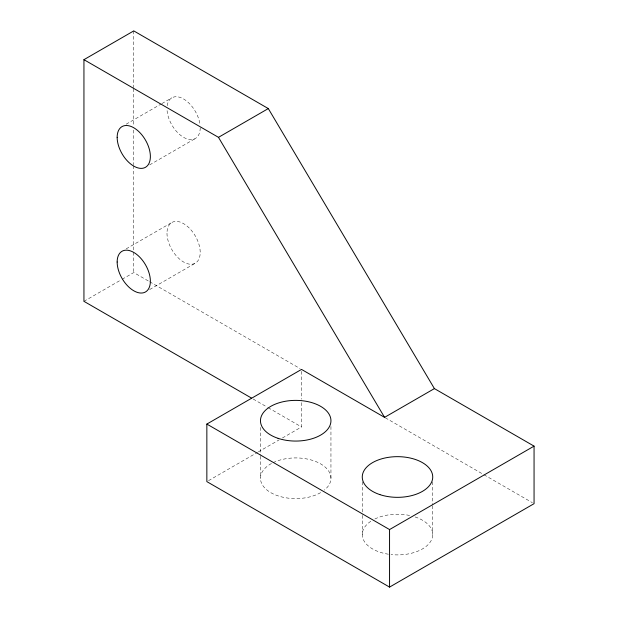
<?xml version="1.0" encoding="UTF-8"?>
<svg xmlns="http://www.w3.org/2000/svg" width="618" height="618" viewBox="0 0 618 618"><rect width="100%" height="100%" fill="white"/><g stroke="black" fill="none" stroke-linecap="round" stroke-linejoin="round"><path stroke-width="0.46" stroke-dasharray="3.09 2.32" d="M126.172 124.195L161.051 104.056M161.885 103.577L171.85 97.822M149.664 164.882L195.342 138.509M126.172 248.861L171.85 222.488M83.94 301.329L121.306 279.753M122.14 279.274L133.766 272.561L148.807 281.244M149.664 289.548L195.342 263.175M208.513 480.657L257.513 452.368M258.339 451.889L279.104 439.9M282.426 437.984L301.522 426.953L301.522 400.101M149.641 281.731L300.07 368.575M385.308 417.791L483.083 474.238M483.925 474.724L532.392 502.704M253.171 399.035L267.347 407.223M268.181 407.702L301.522 426.953M432.731 481.801L432.731 504.829M432.731 505.787L432.731 534.57M362.264 481.801L362.264 514.423M362.264 515.381L362.264 534.57M330.947 426.474L330.947 478.255M301.522 371.333L301.522 399.143M260.479 427.432L260.479 455.242M260.479 456.2L260.479 478.255M133.766 30.9L133.766 87.702M133.766 88.668L133.766 126.219M133.766 130.066L133.766 164.728M133.766 165.694L133.766 251.379M133.766 252.345L133.766 272.561M200.209 127.756A23.492 13.565 60 0 1 183.592 137.343A23.492 13.565 60 0 1 166.984 108.575M167.192 105.693A23.492 13.565 60 0 1 183.816 99.112A23.492 13.565 60 0 1 200.062 125.168M273.056 462.681A35.234 20.34 0 0 1 319.653 463.33A35.234 20.34 0 0 1 324.357 490.105M320.626 492.639A35.234 20.34 0 0 1 270.089 492.222A35.234 20.34 0 0 1 272.283 463.067M415.118 516.949A35.234 20.34 0 0 1 430.553 541.607A35.234 20.34 0 0 1 391.07 554.57M388.382 554.215A35.234 20.34 0 0 1 371.789 520.657M374.84 518.989A35.234 20.34 0 0 1 410.12 515.574M166.984 233.241A23.492 13.565 60 0 0 191.904 264.234A23.492 13.565 60 0 0 191.904 231.016A23.492 13.565 60 0 0 166.984 233.241"/><path stroke-width="0.93" d="M251.503 398.077L83.94 301.329L83.94 59.668L133.766 30.9L268.305 108.575L434.408 388.598L534.06 446.134L534.06 503.67L389.556 587.1L206.852 481.615L206.852 424.079L301.522 369.417L384.574 417.366L434.408 388.598M83.94 59.668L218.478 137.343L268.305 108.575M206.852 424.079L389.556 529.564L534.06 446.134M218.478 137.343L384.574 417.366M389.556 529.564L389.556 587.1M117.157 262.009A23.492 13.565 60 0 0 142.07 293.009A23.492 13.565 60 0 0 142.07 259.784A23.492 13.565 60 0 0 117.157 262.009M117.157 137.343A23.492 13.565 60 0 0 142.07 168.343A23.492 13.565 60 0 0 142.07 135.118A23.492 13.565 60 0 0 117.157 137.343M278.092 438.34A35.234 20.34 0 0 0 330.947 420.719A35.234 20.34 0 0 0 278.092 403.106A35.234 20.34 0 0 0 278.092 438.34M379.885 494.616A35.234 20.34 0 0 0 432.731 477.003A35.234 20.34 0 0 0 379.885 459.383A35.234 20.34 0 0 0 379.885 494.616"/></g></svg>
